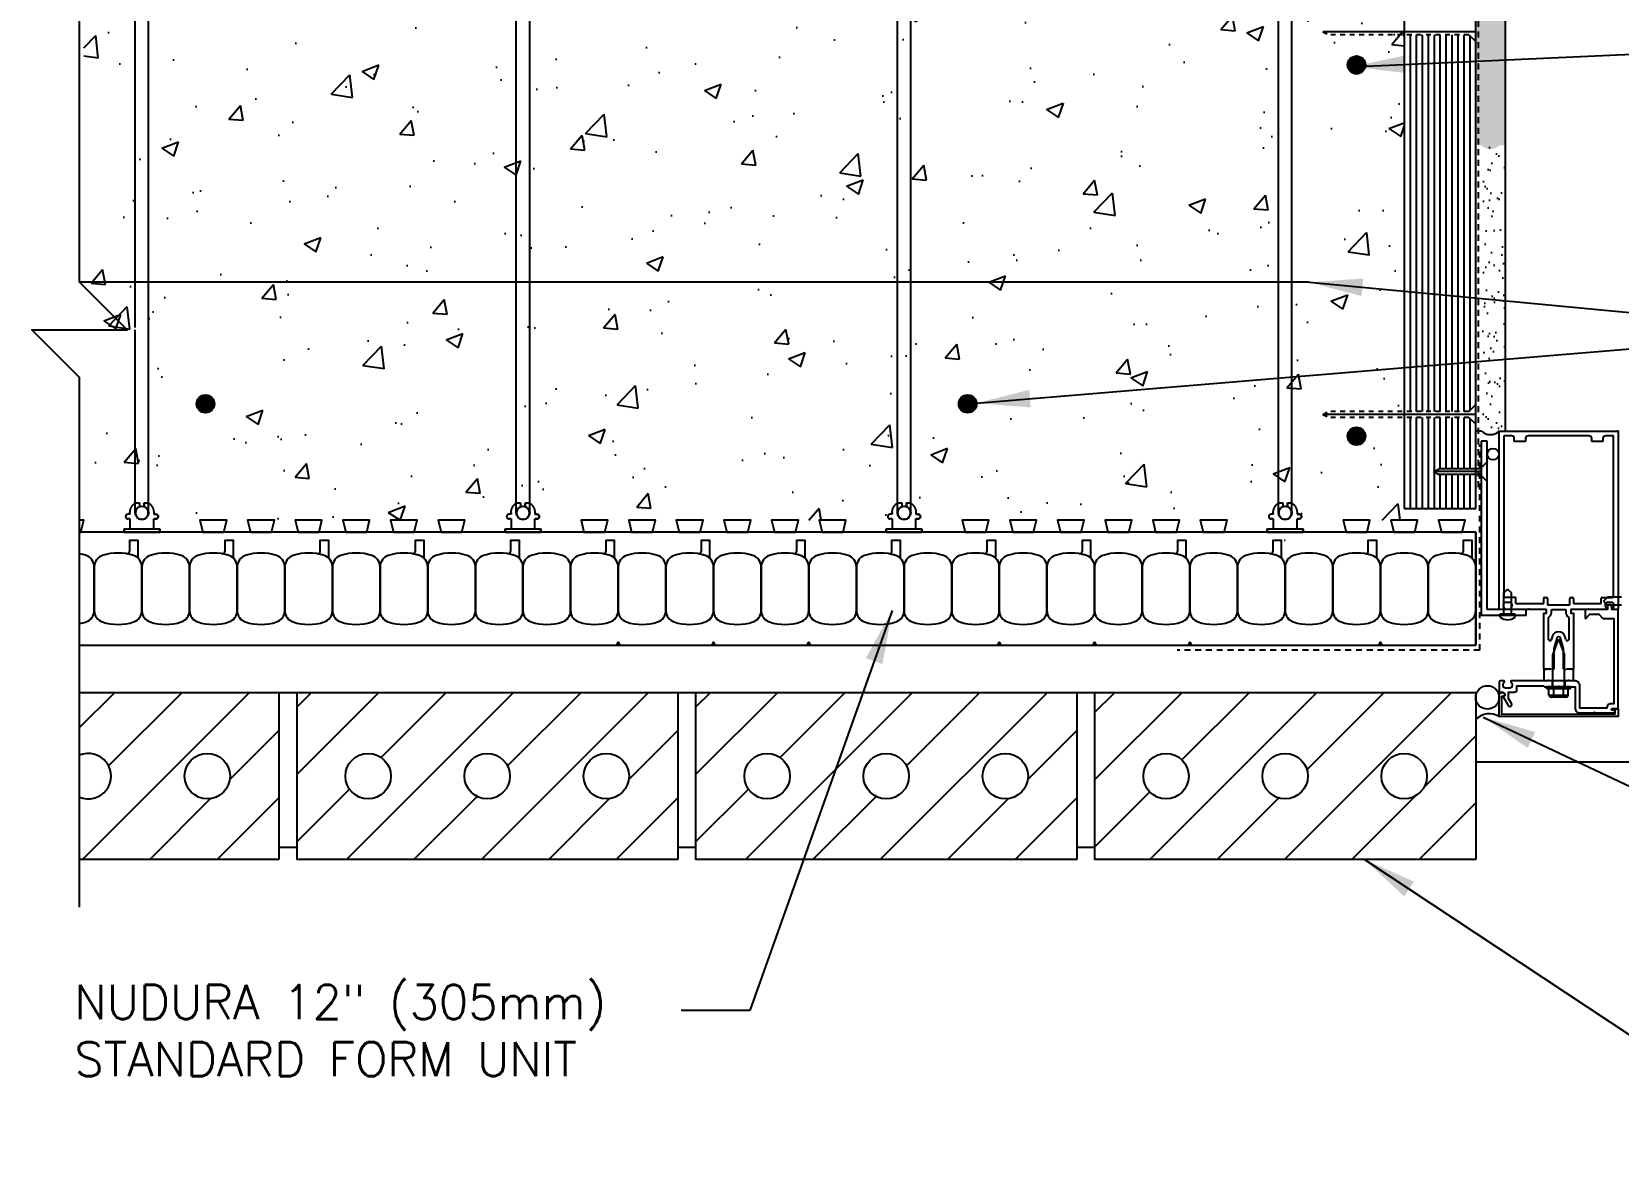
# Model space of a CAD drawing. Header units: inches. Extents: x 2949.6 to 3004.2, y 483.9 to 559.3.
# Drawn here: x 2949.59 to 2982.89, y 518.45 to 542.18 of the extents above; entities that cross this region are included whole.
import ezdxf

# ---------------------------------------------------------------- set-up
doc = ezdxf.new("R2010")
doc.units = ezdxf.units.IN
doc.header["$LTSCALE"] = 0.5
doc.header["$MEASUREMENT"] = 0
doc.linetypes.add('DASHED2', pattern=[0.375, 0.25, -0.125])
doc.linetypes.add('HIDDEN2', pattern=[0.1875, 0.125, -0.0625])
doc.layers.get('0').update_dxf_attribs({"linetype": 'CONTINUOUS'})
for name, color, linetype in [('HATCH', 12, 'CONTINUOUS'), ('LINE18', 9, 'CONTINUOUS'), ('line25', 2, 'CONTINUOUS'), ('LINE50', 5, 'CONTINUOUS'), ('LINE65', 3, 'CONTINUOUS'), ('LINE9', 9, 'CONTINUOUS'), ('TEXT', 4, 'CONTINUOUS')]:
    doc.layers.add(name, color=color, linetype=linetype)
doc.styles.add('DIM', font='romans.shx', dxfattribs={"width": 0.7})
doc.styles.get("Standard").update_dxf_attribs({"font": 'romans.shx'})
doc.dimstyles.new('ext_12', dxfattribs={"dimscale": 12, "dimtxt": 0.09375, "dimasz": 0.09375, "dimexe": 0.09375, "dimexo": 0.0625, "dimgap": 0.0625, "dimtad": 1, "dimdec": 1, "dimzin": 3, "dimdsep": 46, "dimlunit": 4, "dimtxsty": 'DIM', "dimcen": 0.09, "dimdle": 0.09375, "dimclrt": 4, "dimadec": 0, "dimazin": 0, "dimtfac": 1, "dimtdec": 1, "dimtmove": 2, "dimatfit": 3, "dimfxl": 0, "dimfrac": 2, "dimtolj": 1, "dimtzin": 0, "dimarcsym": 0})

# ---------------------------------------------------------------- blocks, each defined once
blk = doc.blocks.new('Connector')
blk.add_point((0.271, 0))
at = {"layer": 'LINE9'}
for p, q in [((0, 0.375), (0, -0.375)), ((0.062, -0.375), (0.062, 0.375)), ((0.281, 0.25), (0.062, 0.25))]:
    blk.add_line(p, q, dxfattribs=at)
for points, weights in [([(0.007, 0.375), (0.004, 0.375), (0, 0.375)], [1, 0.972587069138, 0.950305488115]), ([(0.327, 0.343), (0.308, 0.343), (0.281, 0.317), (0.281, 0.297)], [1, 0.85355339, 0.85355339, 1]), ([(0.328, 0.343), (0.327, 0.343), (0.327, 0.343)], [1, 0.70710678, 1]), ([(0.375, 0.297), (0.375, 0.317), (0.348, 0.343), (0.329, 0.343)], [1, 0.85355339, 0.85355339, 1]), ([(0.406, 0.25), (0.546, 0.25), (0.619, 0.131)], [0.958404415409, 0.794674173519, 0.864651571113]), ([(0.619, 0.052), (0.612, 0.049), (0.604, 0.049)], [0.83615024178, 0.892081430621, 1]), ([(0.281, -0.297), (0.281, -0.317), (0.308, -0.343), (0.327, -0.343)], [1, 0.85355339, 0.85355339, 1]), ([(0.327, -0.343), (0.281, -0.343), (0.281, -0.297)], [1, 0.70710678, 1]), ([(0.329, -0.343), (0.348, -0.343), (0.375, -0.317), (0.375, -0.297)], [1, 0.85355339, 0.85355339, 1]), ([(0.375, -0.297), (0.375, -0.343), (0.329, -0.343)], [1, 0.70710678, 1]), ([(0.619, -0.131), (0.546, -0.25), (0.406, -0.25)], [0.864651574428, 0.794674169686, 0.958404415195]), ([(0.604, -0.049), (0.612, -0.049), (0.619, -0.052)], [1, 0.89208144177, 0.836150253337]), ([(0, -0.375), (0.004, -0.375), (0.007, -0.375)], [0.950305488115, 0.972587069138, 1])]:
    blk.add_rational_spline(points, weights, degree=2, dxfattribs=at)
for points, degree in [([(0, 0.375), (0.002, 0.375), (0.005, 0.375), (0.007, 0.375)], 3), ([(0.007, 0.375), (0.021, 0.375), (0.051, 0.375), (0.062, 0.375), (0.062, 0.375)], 3), ([(0.327, 0.343), (0.327, 0.343), (0.328, 0.343), (0.328, 0.343)], 3), ([(0.328, 0.343), (0.329, 0.343), (0.329, 0.343), (0.329, 0.343)], 3), ([(0.281, 0.25), (0.281, 0.297)], 1), ([(0.375, 0.25), (0.375, 0.297)], 1), ([(0.406, 0.25), (0.375, 0.25)], 1), ([(0.406, 0.25), (0.406, 0.25)], 1), ([(0.406, 0.25), (0.406, 0.25)], 1), ([(0.406, 0.25), (0.406, 0.25)], 1), ([(0.406, 0.25), (0.406, 0.25)], 1), ([(0.406, 0.25), (0.406, 0.25)], 1), ([(0.406, 0.25), (0.406, 0.25)], 1), ([(0.406, 0.25), (0.406, 0.25)], 1), ([(0.406, 0.25), (0.406, 0.25)], 1), ([(0.406, 0.25), (0.406, 0.25)], 1), ([(0.406, 0.25), (0.406, 0.25)], 1), ([(0.406, 0.25), (0.406, 0.25)], 1), ([(0.406, 0.25), (0.406, 0.25)], 1), ([(0.406, 0.25), (0.406, 0.25)], 1), ([(0.406, 0.25), (0.406, 0.25)], 1), ([(0.406, 0.25), (0.406, 0.25)], 1), ([(0.406, 0.25), (0.406, 0.25)], 1), ([(0.406, 0.25), (0.406, 0.25)], 1), ([(0.406, 0.25), (0.406, 0.25)], 1), ([(0.406, 0.25), (0.406, 0.25)], 1), ([(0.406, 0.25), (0.406, 0.25)], 1), ([(0.406, 0.25), (0.406, 0.25)], 1), ([(0.406, 0.25), (0.406, 0.25)], 1), ([(0.406, 0.25), (0.406, 0.25)], 1), ([(0.406, 0.25), (0.406, 0.25)], 1), ([(0.604, 0.049), (0.532, 0.049)], 1), ([(0.532, 0.049), (0.532, 0.049)], 1), ([(0.532, 0.049), (0.532, 0.049)], 1), ([(0.532, 0.049), (0.532, 0.049)], 1), ([(0.532, 0.049), (0.532, 0.049)], 1), ([(0.532, 0.049), (0.532, 0.049)], 1), ([(0.532, 0.049), (0.532, 0.049)], 1), ([(0.532, 0.049), (0.532, 0.049)], 1), ([(0.532, 0.049), (0.532, 0.049)], 1), ([(0.532, 0.049), (0.532, 0.049)], 1), ([(0.532, 0.049), (0.532, 0.049)], 1), ([(0.604, 0.049), (0.609, 0.049), (0.614, 0.05), (0.619, 0.052)], 3), ([(0.604, 0.049), (0.604, 0.049)], 1), ([(0.604, 0.049), (0.604, 0.049)], 1), ([(0.604, 0.049), (0.604, 0.049)], 1), ([(0.604, 0.049), (0.604, 0.049)], 1), ([(0.619, 0.131), (0.619, 0.052)], 1), ([(0.619, 0.131), (0.619, 0.131)], 1), ([(0.619, 0.131), (0.619, 0.131)], 1), ([(0.619, 0.131), (0.619, 0.131)], 1), ([(0.619, 0.131), (0.619, 0.131)], 1), ([(0.062, -0.25), (0.281, -0.25)], 1), ([(0.281, -0.297), (0.281, -0.25)], 1), ([(0.281, -0.25), (0.281, -0.297)], 1), ([(0.375, -0.25), (0.375, -0.297)], 1), ([(0.375, -0.297), (0.375, -0.25)], 1), ([(0.406, -0.25), (0.375, -0.25)], 1), ([(0.406, -0.25), (0.406, -0.25)], 1), ([(0.406, -0.25), (0.406, -0.25)], 1), ([(0.406, -0.25), (0.406, -0.25)], 1), ([(0.406, -0.25), (0.406, -0.25)], 1), ([(0.406, -0.25), (0.406, -0.25)], 1), ([(0.406, -0.25), (0.406, -0.25)], 1), ([(0.406, -0.25), (0.406, -0.25)], 1), ([(0.406, -0.25), (0.406, -0.25)], 1), ([(0.406, -0.25), (0.406, -0.25)], 1), ([(0.406, -0.25), (0.406, -0.25)], 1), ([(0.406, -0.25), (0.406, -0.25)], 1), ([(0.532, -0.049), (0.604, -0.049)], 1), ([(0.604, -0.049), (0.58, -0.049), (0.556, -0.049), (0.532, -0.049)], 3), ([(0.532, -0.049), (0.532, -0.049)], 1), ([(0.532, -0.049), (0.532, -0.049)], 1), ([(0.532, -0.049), (0.532, -0.049)], 1), ([(0.532, -0.049), (0.532, -0.049)], 1), ([(0.619, -0.052), (0.614, -0.05), (0.609, -0.049), (0.604, -0.049)], 3), ([(0.604, -0.049), (0.604, -0.049)], 1), ([(0.604, -0.049), (0.604, -0.049)], 1), ([(0.604, -0.049), (0.604, -0.049)], 1), ([(0.604, -0.049), (0.604, -0.049)], 1), ([(0.604, -0.049), (0.604, -0.049)], 1), ([(0.604, -0.049), (0.604, -0.049)], 1), ([(0.604, -0.049), (0.604, -0.049)], 1), ([(0.604, -0.049), (0.604, -0.049)], 1), ([(0.619, -0.052), (0.619, -0.131)], 1), ([(0.619, -0.131), (0.619, -0.131)], 1), ([(0.619, -0.131), (0.619, -0.131)], 1), ([(0.619, -0.131), (0.619, -0.131)], 1), ([(0.619, -0.131), (0.619, -0.131)], 1), ([(0.007, -0.375), (0.005, -0.375), (0.002, -0.375), (0, -0.375)], 3), ([(0.062, -0.375), (0.062, -0.375), (0.051, -0.375), (0.021, -0.375), (0.007, -0.375)], 3), ([(0.328, -0.343), (0.328, -0.343), (0.327, -0.343), (0.327, -0.343)], 3), ([(0.329, -0.343), (0.329, -0.343), (0.329, -0.343), (0.328, -0.343)], 3)]:
    blk.add_open_spline(points, degree=degree, dxfattribs=at)
for points, weights, knots in [([(0.062, 0.375), (0.062, 0.375), (0.046, 0.375), (0.03, 0.375), (0.007, 0.375)], [0.868718858569, 0.861102746415, 1, 0.861102734288, 0.868718859898], [0, 0, 0, 0.5, 0.5, 1, 1, 1]), ([(0.532, 0.049), (0.472, 0.203), (0.333, 0.113), (0.157, 0), (0.333, -0.113), (0.472, -0.203), (0.532, -0.049)], [0.899508922286, 0.599718215298, 1, 0.54226024, 1, 0.599718224335, 0.899508908749], [0, 0, 0, 0.318112, 0.318112, 0.681888, 0.681888, 1, 1, 1]), ([(0.007, -0.375), (0.03, -0.375), (0.046, -0.375), (0.062, -0.375), (0.062, -0.375)], [0.868718859319, 0.861102739573, 1, 0.861102742958, 0.868718858948], [0, 0, 0, 0.5, 0.5, 1, 1, 1])]:
    blk.add_rational_spline(points, weights, degree=2, knots=knots, dxfattribs=at)

msp = doc.modelspace()

# ---------------------------------------------------------------- hatches: boundary and pattern name
at = {"layer": 'HATCH'}
h = msp.add_hatch(dxfattribs=at)
h.set_pattern_fill('AR-SAND', color=256, scale=0.25, style=0)
h.set_pattern_definition([(37.5, (3.55827, -13.91055), (-0.01574834, 0.48170594), [0, -0.38, 0, -0.425, 0, -0.40625]), (7.5, (3.5583, -13.91055), (0.44244418, 0.70553652), [0, -0.205, 0, -0.3425, 0, -0.13125]), (327.5, (3.25077, -13.91055), (0.778535465, 0.001414763), [0, -0.125, 0, -0.45, 0, -0.5875]), (317.5, (3.2508, -13.91055), (0.75153165, 0.21941889), [0, -0.0625, 0, -0.295, 0, -0.3375])])
h.paths.add_polyline_path([(2980.524, 547.04), (2980.269, 547.04), (2950.578, 547.04), (2950.578, 546.54), (2978.399, 546.54), (2979.899, 546.54), (2979.899, 539.79), (2980.024, 539.79, 0.406613), (2980.39, 539.786), (2980.39, 539.79), (2980.524, 539.79)])
h = msp.add_hatch(dxfattribs=at)
h.set_pattern_fill('AR-CONC', color=256, scale=0.5, style=0)
h.set_pattern_definition([(50, (-9.0992, 37.2996), (3.586301, -0.3137607), [0.375, -4.125]), (355, (-9.0992, 37.2996), (-0.6937567, 3.7609607), [0.3, -3.3]), (100.4514, (-8.8004, 37.2734), (2.892547, 3.4471977), [0.318701, -3.5057106]), (46.1842, (-9.0992, 38.2996), (5.336205, -0.827595), [0.5625, -6.1875]), (96.6356, (-8.6546, 38.2306), (4.6733135, 4.870589), [0.478051, -5.258565]), (351.1842, (-9.099, 38.2996), (4.67331, 4.870593), [0.45, -4.95]), (21, (-8.5992, 38.0496), (2.9845353, -2.0130945), [0.375, -4.125]), (326, (-8.5992, 38.0496), (1.2165767, 3.6257502), [0.3, -3.3]), (71.4514, (-8.3505, 37.8818), (4.201113, 1.6126525), [0.318701, -3.5057106]), (37.5, (-9.0992, 37.2996), (0.0607993, 1.66446927), [0, -3.26, 0, -3.35, 0, -3.3125]), (7.5, (-9.0992, 37.2996), (1.3153477, 1.9720586), [0, -1.91, 0, -3.185, 0, -1.2625]), (327.5, (-10.2142, 37.2996), (2.6691122, -0.11277436), [0, -1.25, 0, -3.9, 0, -5.175]), (317.5, (-10.7142, 37.2996), (2.9159308, 0.500525), [0, -1.625, 0, -2.59, 0, -3.675])])
h.paths.add_polyline_path([(2978.399, 543.915), (2950.68, 543.915), (2950.68, 531.915), (2978.399, 531.915)])
h = msp.add_hatch(dxfattribs=at)
h.set_pattern_fill('AR-SAND', color=256, scale=0.25, style=0)
h.set_pattern_definition([(37.5, (0, 0), (-0.01574834, 0.48170594), [0, -0.38, 0, -0.425, 0, -0.40625]), (7.5, (0, 0), (0.44244418, 0.70553652), [0, -0.205, 0, -0.3425, 0, -0.13125]), (327.5, (-0.3075, 0), (0.778535465, 0.001414763), [0, -0.125, 0, -0.45, 0, -0.5875]), (317.5, (-0.3075, 0), (0.75153165, 0.21941889), [0, -0.0625, 0, -0.295, 0, -0.3375])])
h.paths.add_polyline_path([(2980.045, 537.907), (2980.524, 537.907), (2980.524, 539.769), (2980.045, 539.769)])
h = msp.add_hatch(dxfattribs=at)
h.set_pattern_fill('AR-SAND', color=256, scale=0.25, style=0)
h.set_pattern_definition([(37.5, (-4.73794, -10.54122), (-0.01574834, 0.48170594), [0, -0.38, 0, -0.425, 0, -0.40625]), (7.5, (-4.73794, -10.5412), (0.44244418, 0.70553652), [0, -0.205, 0, -0.3425, 0, -0.13125]), (327.5, (-5.04544, -10.54122), (0.778535465, 0.001414763), [0, -0.125, 0, -0.45, 0, -0.5875]), (317.5, (-5.04544, -10.5412), (0.75153165, 0.21941889), [0, -0.0625, 0, -0.295, 0, -0.3375])])
h.paths.add_polyline_path([(2980.524, 537.763), (2980.045, 537.763), (2980.045, 535.727), (2980.524, 535.727)])
h = msp.add_hatch(dxfattribs=at)
h.set_pattern_fill('AR-SAND', color=256, scale=0.25, style=0)
h.set_pattern_definition([(37.5, (-5.27484, -4.526), (-0.01574834, 0.48170594), [0, -0.38, 0, -0.425, 0, -0.40625]), (7.5, (-5.27484, -4.526), (0.44244418, 0.70553652), [0, -0.205, 0, -0.3425, 0, -0.13125]), (327.5, (-5.58234, -4.526), (0.778535465, 0.001414763), [0, -0.125, 0, -0.45, 0, -0.5875]), (317.5, (-5.58234, -4.526), (0.75153165, 0.21941889), [0, -0.0625, 0, -0.295, 0, -0.3375])])
h.paths.add_polyline_path([(2980.524, 535.752), (2980.045, 535.752), (2980.045, 533.772, 0.376662), (2980.39, 533.786), (2980.39, 533.79), (2980.524, 533.79)])
at = {"layer": 'LINE65'}
for points in [[(2977.209, 541.481, 1), (2977.584, 541.481, 1)], [(2953.421, 534.36, 1), (2953.046, 534.36, 1)], [(2969.421, 534.36, 1), (2969.046, 534.36, 1)], [(2977.584, 533.683, 1), (2977.209, 533.683, 1)]]:
    msp.add_hatch(color=256, dxfattribs=at).paths.add_polyline_path(points)

# ---------------------------------------------------------------- linework, layer by layer
at = {"layer": 'HATCH'}
for p, q in [((2979.899, 542.179), (2976.693, 542.179)), ((2978.524, 542.116), (2978.524, 534.201)), ((2978.649, 542.116), (2978.649, 534.201)), ((2978.774, 542.116), (2978.774, 534.201)), ((2978.899, 542.116), (2978.899, 534.201)), ((2979.024, 542.116), (2979.024, 534.201)), ((2979.274, 542.116), (2979.274, 534.201)), ((2979.399, 542.116), (2979.399, 534.201)), ((2979.524, 542.116), (2979.524, 534.201)), ((2979.649, 542.116), (2979.649, 534.201)), ((2979.774, 542.098), (2979.774, 534.219)), ((2979.899, 534.138), (2976.693, 534.138)), ((2978.524, 534.076), (2978.524, 532.165)), ((2978.649, 534.076), (2978.649, 532.165)), ((2978.774, 534.076), (2978.774, 532.165)), ((2978.899, 534.076), (2978.899, 532.165)), ((2979.024, 534.076), (2979.024, 532.942)), ((2979.274, 534.076), (2979.274, 532.999)), ((2979.399, 534.076), (2979.399, 532.999)), ((2979.524, 534.076), (2979.524, 532.999)), ((2979.649, 534.076), (2979.649, 532.999)), ((2979.774, 534.057), (2979.774, 532.999)), ((2980.014, 532.937), (2979.014, 532.937)), ((2979.024, 532.932), (2979.024, 532.165)), ((2979.274, 532.874), (2979.274, 532.165)), ((2979.399, 532.874), (2979.399, 532.165)), ((2979.524, 532.874), (2979.524, 532.165)), ((2979.649, 532.874), (2979.649, 532.165)), ((2979.774, 532.874), (2979.774, 532.165)), ((2950.578, 527.546), (2951.321, 528.29)), ((2950.65, 524.79), (2954.15, 528.29)), ((2951.2, 526.755), (2952.736, 528.29)), ((2955.149, 527.986), (2955.454, 528.29)), ((2955.149, 526.572), (2956.868, 528.29)), ((2956.196, 524.79), (2959.696, 528.29)), ((2956.923, 526.931), (2958.282, 528.29)), ((2959.025, 524.79), (2962.525, 528.29)), ((2959.575, 526.755), (2961.111, 528.29)), ((2963.524, 527.986), (2963.829, 528.29)), ((2963.524, 526.572), (2965.243, 528.29)), ((2964.571, 524.79), (2968.071, 528.29)), ((2965.298, 526.931), (2966.657, 528.29)), ((2967.4, 524.79), (2970.9, 528.29)), ((2967.95, 526.755), (2969.486, 528.29)), ((2971.899, 527.876), (2972.314, 528.29)), ((2971.899, 526.461), (2973.728, 528.29)), ((2973.733, 526.881), (2975.142, 528.29)), ((2975.299, 527.033), (2976.557, 528.29)), ((2975.885, 524.79), (2979.385, 528.29)), ((2976.356, 526.676), (2977.971, 528.29)), ((2953.746, 526.472), (2954.774, 527.501)), ((2962.121, 526.472), (2963.149, 527.501)), ((2970.496, 526.472), (2971.524, 527.501)), ((2978.813, 526.304), (2979.899, 527.39)), ((2973.057, 524.79), (2975.299, 527.033)), ((2955.149, 525.157), (2956.259, 526.267)), ((2963.524, 525.157), (2964.634, 526.267)), ((2952.064, 524.79), (2953.342, 526.069)), ((2953.478, 524.79), (2954.774, 526.086)), ((2957.611, 524.79), (2958.935, 526.115)), ((2960.439, 524.79), (2961.717, 526.069)), ((2961.853, 524.79), (2963.149, 526.086)), ((2965.986, 524.79), (2967.31, 526.115)), ((2968.814, 524.79), (2970.092, 526.069)), ((2970.228, 524.79), (2971.524, 526.086)), ((2971.899, 525.047), (2973.059, 526.207)), ((2975.03, 525.349), (2975.764, 526.083)), ((2977.299, 524.79), (2978.635, 526.126)), ((2978.713, 524.79), (2979.899, 525.976)), ((2974.471, 524.79), (2975.03, 525.349))]:
    msp.add_line(p, q, dxfattribs=at)
at = {"layer": 'HATCH', "color": 12}
for p, q in [((2982.89, 533.79), (2982.871, 533.79)), ((2988.414, 526.836), (2979.899, 526.836))]:
    msp.add_line(p, q, dxfattribs=at)
at = {"layer": 'HATCH', "color": 6, "linetype": 'DASHED2'}
for q in [(2979.987, 533.505), (2973.631, 529.186)]:
    msp.add_line((2979.987, 529.186), q, dxfattribs=at)
msp.add_lwpolyline([(2973.932, 546.684), (2979.95, 546.684), (2979.95, 532.58)], dxfattribs=at)
at = {"layer": 'LINE18', "linetype": 'HIDDEN2'}
for p, q in [((2976.693, 542.179), (2976.812, 542.116)), ((2979.756, 542.116), (2976.812, 542.116)), ((2976.693, 534.138), (2976.812, 534.201)), ((2976.693, 534.138), (2976.812, 534.076)), ((2979.756, 534.201), (2976.812, 534.201)), ((2979.756, 534.076), (2976.812, 534.076))]:
    msp.add_line(p, q, dxfattribs=at)
at = {"layer": 'LINE18'}
for p, q in [((2979.756, 542.116), (2979.899, 541.973)), ((2979.756, 534.201), (2979.899, 534.344)), ((2979.756, 534.076), (2979.899, 533.932)), ((2980.024, 533.79), (2979.899, 533.79)), ((2980.962, 529.915), (2980.014, 529.915)), ((2980.962, 530.04), (2980.139, 530.04)), ((2980.962, 529.915), (2980.962, 530.04))]:
    msp.add_line(p, q, dxfattribs=at)
msp.add_lwpolyline([(2950.587, 523.79), (2950.587, 534.915), (2949.587, 535.915), (2951.587, 535.915), (2950.587, 536.915), (2950.587, 548.04)], dxfattribs=at)
at = {"layer": 'line25'}
for p, q in [((2978.399, 546.54), (2978.399, 532.165)), ((2979.899, 532.165), (2979.899, 546.54)), ((2979.149, 542.116), (2979.149, 534.201)), ((2979.149, 534.076), (2979.149, 532.999)), ((2979.149, 532.874), (2979.149, 532.165)), ((2978.399, 532.165), (2979.899, 532.165)), ((2979.899, 531.665), (2950.587, 531.665)), ((2975.878, 531.497), (2975.899, 531.497)), ((2954.774, 528.29), (2954.774, 524.79)), ((2955.149, 528.29), (2955.149, 524.79)), ((2955.149, 528.29), (2955.149, 524.79)), ((2963.149, 528.29), (2963.149, 524.79)), ((2963.524, 528.29), (2963.524, 524.79)), ((2963.524, 528.29), (2963.524, 524.79)), ((2971.524, 528.29), (2971.524, 524.79)), ((2971.899, 528.29), (2971.899, 524.79)), ((2971.899, 528.29), (2971.899, 524.79)), ((2979.899, 528.29), (2979.899, 524.79)), ((2955.149, 525.04), (2954.774, 525.04)), ((2963.524, 525.04), (2963.149, 525.04)), ((2971.899, 525.04), (2971.524, 525.04)), ((2954.774, 524.79), (2950.587, 524.79)), ((2963.149, 524.79), (2955.149, 524.79)), ((2971.524, 524.79), (2963.524, 524.79)), ((2979.899, 524.79), (2971.899, 524.79))]:
    msp.add_line(p, q, dxfattribs=at)
msp.add_lwpolyline([(2950.587, 531.665), (2950.618, 531.665), (2950.68, 531.915), (2950.587, 531.915)], dxfattribs=at)
for points in [[(2953.618, 531.665), (2953.68, 531.915), (2953.118, 531.915), (2953.18, 531.665)], [(2954.618, 531.665), (2954.68, 531.915), (2954.118, 531.915), (2954.18, 531.665)], [(2955.618, 531.665), (2955.68, 531.915), (2955.118, 531.915), (2955.18, 531.665)], [(2956.618, 531.665), (2956.68, 531.915), (2956.118, 531.915), (2956.18, 531.665)], [(2957.618, 531.665), (2957.68, 531.915), (2957.118, 531.915), (2957.18, 531.665)], [(2958.618, 531.665), (2958.68, 531.915), (2958.118, 531.915), (2958.18, 531.665)], [(2961.618, 531.665), (2961.68, 531.915), (2961.118, 531.915), (2961.18, 531.665)], [(2962.618, 531.665), (2962.68, 531.915), (2962.118, 531.915), (2962.18, 531.665)], [(2963.618, 531.665), (2963.68, 531.915), (2963.118, 531.915), (2963.18, 531.665)], [(2964.618, 531.665), (2964.68, 531.915), (2964.118, 531.915), (2964.18, 531.665)], [(2965.618, 531.665), (2965.68, 531.915), (2965.118, 531.915), (2965.18, 531.665)], [(2966.618, 531.665), (2966.68, 531.915), (2966.118, 531.915), (2966.18, 531.665)], [(2969.618, 531.665), (2969.68, 531.915), (2969.118, 531.915), (2969.18, 531.665)], [(2970.618, 531.665), (2970.68, 531.915), (2970.118, 531.915), (2970.18, 531.665)], [(2971.618, 531.665), (2971.68, 531.915), (2971.118, 531.915), (2971.18, 531.665)], [(2972.618, 531.665), (2972.68, 531.915), (2972.118, 531.915), (2972.18, 531.665)], [(2973.618, 531.665), (2973.68, 531.915), (2973.118, 531.915), (2973.18, 531.665)], [(2974.618, 531.665), (2974.68, 531.915), (2974.118, 531.915), (2974.18, 531.665)], [(2977.618, 531.665), (2977.68, 531.915), (2977.118, 531.915), (2977.18, 531.665)], [(2978.618, 531.665), (2978.68, 531.915), (2978.118, 531.915), (2978.18, 531.665)], [(2979.618, 531.665), (2979.68, 531.915), (2979.118, 531.915), (2979.18, 531.665)]]:
    msp.add_lwpolyline(points, close=True, dxfattribs=at)
at = {"layer": 'line25', "flags": 128}
msp.add_lwpolyline([(2979.899, 528.29), (2950.587, 528.29)], dxfattribs=at)
at = {"layer": 'line25'}
for centre in [(2953.274, 526.54), (2956.649, 526.54), (2959.149, 526.54), (2961.649, 526.54), (2965.024, 526.54), (2967.524, 526.54), (2970.024, 526.54), (2973.399, 526.54), (2975.899, 526.54), (2978.399, 526.54)]:
    msp.add_circle(centre, 0.477, dxfattribs=at)
msp.add_arc((2950.774, 526.54), 0.477, 246.8111, 113.1889, dxfattribs=at)
at = {"layer": 'LINE50'}
for p, q in [((2979.899, 531.665), (2979.899, 529.29)), ((2979.899, 529.29), (2979.899, 531.665)), ((2950.587, 529.29), (2979.899, 529.29))]:
    msp.add_line(p, q, dxfattribs=at)
at = {"layer": 'LINE65'}
msp.add_line((2976.403, 536.915), (2950.587, 536.915), dxfattribs=at)
for centre in [(2977.397, 541.481), (2953.234, 534.36), (2969.234, 534.36), (2977.397, 533.683)]:
    msp.add_circle(centre, 0.188, dxfattribs=at)
at = {"layer": 'LINE9'}
for p, q in [((2951.759, 535.967), (2951.759, 543.759)), ((2952.04, 535.181), (2952.04, 543.759)), ((2959.759, 535.181), (2959.759, 543.759)), ((2960.04, 535.181), (2960.04, 543.759)), ((2967.759, 532.071), (2967.759, 543.759)), ((2968.04, 532.071), (2968.04, 543.759)), ((2975.759, 532.071), (2975.759, 543.759)), ((2976.04, 532.071), (2976.04, 543.759)), ((2951.759, 535.181), (2951.759, 535.915)), ((2951.759, 534.972), (2951.759, 535.181)), ((2951.759, 533.915), (2951.759, 534.972)), ((2952.04, 532.071), (2952.04, 535.181)), ((2959.759, 532.071), (2959.759, 535.181)), ((2960.04, 532.071), (2960.04, 535.181)), ((2951.759, 532.071), (2951.759, 533.915)), ((2980.139, 533.574), (2980.014, 533.574)), ((2980.014, 533.574), (2980.014, 529.915)), ((2980.139, 530.04), (2980.139, 533.574)), ((2979.014, 532.937), (2979.134, 532.999)), ((2979.014, 532.937), (2979.134, 532.874)), ((2980.014, 532.999), (2979.134, 532.999)), ((2980.014, 533.018), (2980.139, 533.143)), ((2980.014, 532.874), (2979.134, 532.874)), ((2980.014, 532.856), (2980.139, 532.731))]:
    msp.add_line(p, q, dxfattribs=at)
at = {"layer": 'LINE9', "color": 9}
for p, q in [((2980.49, 533.69), (2980.49, 530.32)), ((2980.65, 533.69), (2980.49, 533.69)), ((2980.71, 533.57), (2980.71, 533.63)), ((2980.945, 533.57), (2980.71, 533.57)), ((2980.945, 533.63), (2980.945, 533.57)), ((2982.275, 533.69), (2981.005, 533.69)), ((2982.335, 533.57), (2982.335, 533.63)), ((2982.57, 533.57), (2982.335, 533.57)), ((2982.57, 533.63), (2982.57, 533.57)), ((2982.79, 533.69), (2982.63, 533.69)), ((2982.79, 530.32), (2982.79, 533.69)), ((2980.57, 530.471), (2980.487, 530.388)), ((2980.487, 529.941), (2980.487, 530.388)), ((2980.725, 530.29), (2980.52, 530.29)), ((2980.57, 530.471), (2980.653, 530.388)), ((2980.653, 529.941), (2980.653, 530.388)), ((2980.745, 530.165), (2980.745, 530.27)), ((2981.327, 530.165), (2981.327, 530.27)), ((2981.347, 530.29), (2981.387, 530.29)), ((2981.407, 530.27), (2981.407, 530.14)), ((2981.873, 530.14), (2981.873, 530.27)), ((2981.893, 530.29), (2981.933, 530.29)), ((2981.953, 530.27), (2981.953, 530.165)), ((2982.535, 530.165), (2982.535, 530.27)), ((2982.555, 530.29), (2982.76, 530.29)), ((2982.584, 530.216), (2982.667, 530.299)), ((2982.959, 530.299), (2982.667, 530.299)), ((2980.731, 529.941), (2980.409, 529.941)), ((2980.409, 529.891), (2980.409, 529.941)), ((2980.731, 529.891), (2980.731, 529.941)), ((2980.745, 530.165), (2981.327, 530.165)), ((2981.327, 528.79), (2981.327, 529.954)), ((2981.407, 530.14), (2981.873, 530.14)), ((2981.487, 530.04), (2981.793, 530.04)), ((2981.487, 529.974), (2981.487, 530.04)), ((2981.793, 530.04), (2981.793, 529.974)), ((2981.953, 530.165), (2982.535, 530.165)), ((2981.953, 529.954), (2981.953, 528.79)), ((2982.584, 530.216), (2982.667, 530.133)), ((2982.959, 530.133), (2982.667, 530.133)), ((2981.427, 529.413), (2981.427, 529.876)), ((2981.853, 529.876), (2981.853, 529.413)), ((2981.502, 529.464), (2981.486, 529.405)), ((2981.515, 529.08), (2981.64, 529.415)), ((2981.599, 529.438), (2981.54, 529.22)), ((2981.64, 529.415), (2981.766, 529.08)), ((2981.74, 529.22), (2981.682, 529.438)), ((2981.794, 529.405), (2981.778, 529.464)), ((2981.515, 528.415), (2981.515, 529.08)), ((2981.54, 529.22), (2981.54, 528.79)), ((2981.74, 528.79), (2981.74, 529.22)), ((2981.766, 528.415), (2981.766, 529.08)), ((2981.327, 528.79), (2981.327, 528.54)), ((2981.39, 528.79), (2981.327, 528.79)), ((2981.367, 528.79), (2981.327, 528.79)), ((2981.382, 528.775), (2981.367, 528.79)), ((2981.397, 528.79), (2981.382, 528.775)), ((2981.47, 528.79), (2981.397, 528.79)), ((2981.485, 528.775), (2981.47, 528.79)), ((2981.5, 528.79), (2981.485, 528.775)), ((2981.54, 528.79), (2981.5, 528.79)), ((2981.78, 528.79), (2981.74, 528.79)), ((2981.795, 528.775), (2981.78, 528.79)), ((2981.81, 528.79), (2981.795, 528.775)), ((2981.883, 528.79), (2981.81, 528.79)), ((2981.898, 528.775), (2981.883, 528.79)), ((2981.953, 528.79), (2981.891, 528.79)), ((2981.913, 528.79), (2981.898, 528.775)), ((2981.953, 528.79), (2981.913, 528.79)), ((2981.953, 528.54), (2981.953, 528.79)), ((2981.39, 528.54), (2981.327, 528.54)), ((2981.39, 528.375), (2981.39, 528.415)), ((2981.89, 528.415), (2981.39, 528.415)), ((2981.89, 528.375), (2981.39, 528.375)), ((2981.437, 528.236), (2981.437, 528.375)), ((2981.827, 528.232), (2981.454, 528.232)), ((2981.454, 528.213), (2981.454, 528.232)), ((2981.507, 528.54), (2981.507, 528.415)), ((2981.539, 528.236), (2981.539, 528.375)), ((2981.742, 528.236), (2981.742, 528.375)), ((2981.773, 528.54), (2981.773, 528.415)), ((2981.827, 528.213), (2981.827, 528.232)), ((2981.843, 528.236), (2981.843, 528.375)), ((2981.89, 528.375), (2981.89, 528.415)), ((2981.953, 528.54), (2981.891, 528.54)), ((2981.793, 528.201), (2981.488, 528.201))]:
    msp.add_line(p, q, dxfattribs=at)
at = {"layer": 'LINE9', "flags": 128}
msp.add_lwpolyline([(2980.524, 533.79), (2980.524, 547.04), (2980.269, 547.04), (2950.587, 547.04)], dxfattribs=at)
at = {"layer": 'LINE9', "color": 9}
msp.add_lwpolyline([(2981.327, 529.954, -0.414214), (2981.337, 529.964), (2981.377, 529.964, 0.414214), (2981.387, 529.974), (2981.387, 530.03, 0.414214), (2981.377, 530.04), (2981.03, 530.04), (2981.015, 530.055), (2981, 530.04), (2980.648, 530.04, -0.669376), (2980.638, 530.066, 0.199773), (2980.664, 530.13), (2980.664, 530.14, 0.414214), (2980.614, 530.19), (2980.526, 530.19, 0.414214), (2980.476, 530.14), (2980.476, 530.13, 0.199773), (2980.503, 530.066, -0.669376), (2980.492, 530.04), (2980.41, 530.04, -0.414214), (2980.39, 530.06), (2980.39, 533.79), (2982.89, 533.79), (2982.89, 530.06, -0.414214), (2982.87, 530.04), (2982.788, 530.04, -0.669376), (2982.778, 530.066, 0.199773), (2982.804, 530.13), (2982.804, 530.14, 0.414214), (2982.754, 530.19), (2982.666, 530.19, 0.414214), (2982.616, 530.14), (2982.616, 530.13, 0.199773), (2982.643, 530.066, -0.669376), (2982.632, 530.04), (2982.28, 530.04), (2982.265, 530.055), (2982.25, 530.04), (2981.903, 530.04, 0.414214), (2981.893, 530.03), (2981.893, 529.974, 0.414214), (2981.903, 529.964), (2981.943, 529.964, -0.414214), (2981.953, 529.954)], format="xyb", dxfattribs=at)
at = {"layer": 'LINE9'}
for points in [[(2951.726, 531.176, 0.157671), (2951.072, 531.176, 0.325305), (2950.899, 530.938), (2950.899, 530.017, 0.325305), (2951.072, 529.779, 0.157671), (2951.726, 529.779, 0.325305), (2951.899, 530.017), (2951.899, 530.938, 0.325305)], [(2951.726, 531.176, 0.037267), (2951.572, 531.214, 0.463036), (2951.645, 531.275), (2951.645, 531.497), (2951.816, 531.497), (2951.816, 531.151, 0.189002), (2951.833, 531.108, 0.128407)], [(2952.726, 531.176, 0.157671), (2952.072, 531.176, 0.325305), (2951.899, 530.938), (2951.899, 530.017, 0.325305), (2952.072, 529.779, 0.157671), (2952.726, 529.779, 0.325305), (2952.899, 530.017), (2952.899, 530.938, 0.325305)], [(2953.726, 531.176, 0.157671), (2953.072, 531.176, 0.325305), (2952.899, 530.938), (2952.899, 530.017, 0.325305), (2953.072, 529.779, 0.157671), (2953.726, 529.779, 0.325305), (2953.899, 530.017), (2953.899, 530.938, 0.325305)], [(2953.726, 531.176, 0.037267), (2953.572, 531.214, 0.463036), (2953.645, 531.275), (2953.645, 531.497), (2953.816, 531.497), (2953.816, 531.151, 0.189002), (2953.833, 531.108, 0.128407)], [(2954.726, 531.176, 0.157671), (2954.072, 531.176, 0.325305), (2953.899, 530.938), (2953.899, 530.017, 0.325305), (2954.072, 529.779, 0.157671), (2954.726, 529.779, 0.325305), (2954.899, 530.017), (2954.899, 530.938, 0.325305)], [(2955.726, 531.176, 0.157671), (2955.072, 531.176, 0.325305), (2954.899, 530.938), (2954.899, 530.017, 0.325305), (2955.072, 529.779, 0.157671), (2955.726, 529.779, 0.325305), (2955.899, 530.017), (2955.899, 530.938, 0.325305)], [(2955.726, 531.176, 0.037267), (2955.572, 531.214, 0.463036), (2955.645, 531.275), (2955.645, 531.497), (2955.816, 531.497), (2955.816, 531.151, 0.189002), (2955.833, 531.108, 0.128407)], [(2956.726, 531.176, 0.157671), (2956.072, 531.176, 0.325305), (2955.899, 530.938), (2955.899, 530.017, 0.325305), (2956.072, 529.779, 0.157671), (2956.726, 529.779, 0.325305), (2956.899, 530.017), (2956.899, 530.938, 0.325305)], [(2957.726, 531.176, 0.157671), (2957.072, 531.176, 0.325305), (2956.899, 530.938), (2956.899, 530.017, 0.325305), (2957.072, 529.779, 0.157671), (2957.726, 529.779, 0.325305), (2957.899, 530.017), (2957.899, 530.938, 0.325305)], [(2957.726, 531.176, 0.037267), (2957.572, 531.214, 0.463036), (2957.645, 531.275), (2957.645, 531.497), (2957.816, 531.497), (2957.816, 531.151, 0.189002), (2957.833, 531.108, 0.128407)], [(2958.726, 531.176, 0.157671), (2958.072, 531.176, 0.325305), (2957.899, 530.938), (2957.899, 530.017, 0.325305), (2958.072, 529.779, 0.157671), (2958.726, 529.779, 0.325305), (2958.899, 530.017), (2958.899, 530.938, 0.325305)], [(2959.726, 531.176, 0.157671), (2959.072, 531.176, 0.325305), (2958.899, 530.938), (2958.899, 530.017, 0.325305), (2959.072, 529.779, 0.157671), (2959.726, 529.779, 0.325305), (2959.899, 530.017), (2959.899, 530.938, 0.325305)], [(2959.726, 531.176, 0.037267), (2959.572, 531.214, 0.463036), (2959.645, 531.275), (2959.645, 531.497), (2959.816, 531.497), (2959.816, 531.151, 0.189002), (2959.833, 531.108, 0.128407)], [(2960.726, 531.176, 0.157671), (2960.072, 531.176, 0.325305), (2959.899, 530.938), (2959.899, 530.017, 0.325305), (2960.072, 529.779, 0.157671), (2960.726, 529.779, 0.325305), (2960.899, 530.017), (2960.899, 530.938, 0.325305)], [(2961.726, 531.176, 0.157671), (2961.072, 531.176, 0.325305), (2960.899, 530.938), (2960.899, 530.017, 0.325305), (2961.072, 529.779, 0.157671), (2961.726, 529.779, 0.325305), (2961.899, 530.017), (2961.899, 530.938, 0.325305)], [(2961.726, 531.176, 0.037267), (2961.572, 531.214, 0.463036), (2961.645, 531.275), (2961.645, 531.497), (2961.816, 531.497), (2961.816, 531.151, 0.189002), (2961.833, 531.108, 0.128407)], [(2962.726, 531.176, 0.157671), (2962.072, 531.176, 0.325305), (2961.899, 530.938), (2961.899, 530.017, 0.325305), (2962.072, 529.779, 0.157671), (2962.726, 529.779, 0.325305), (2962.899, 530.017), (2962.899, 530.938, 0.325305)], [(2963.726, 531.176, 0.157671), (2963.072, 531.176, 0.325305), (2962.899, 530.938), (2962.899, 530.017, 0.325305), (2963.072, 529.779, 0.157671), (2963.726, 529.779, 0.325305), (2963.899, 530.017), (2963.899, 530.938, 0.325305)], [(2963.726, 531.176, 0.037267), (2963.572, 531.214, 0.463036), (2963.645, 531.275), (2963.645, 531.497), (2963.816, 531.497), (2963.816, 531.151, 0.189002), (2963.833, 531.108, 0.128407)], [(2964.726, 531.176, 0.157671), (2964.072, 531.176, 0.325305), (2963.899, 530.938), (2963.899, 530.017, 0.325305), (2964.072, 529.779, 0.157671), (2964.726, 529.779, 0.325305), (2964.899, 530.017), (2964.899, 530.938, 0.325305)], [(2965.726, 531.176, 0.157671), (2965.072, 531.176, 0.325305), (2964.899, 530.938), (2964.899, 530.017, 0.325305), (2965.072, 529.779, 0.157671), (2965.726, 529.779, 0.325305), (2965.899, 530.017), (2965.899, 530.938, 0.325305)], [(2965.726, 531.176, 0.037267), (2965.572, 531.214, 0.463036), (2965.645, 531.275), (2965.645, 531.497), (2965.816, 531.497), (2965.816, 531.151, 0.189002), (2965.833, 531.108, 0.128407)], [(2966.726, 531.176, 0.157671), (2966.072, 531.176, 0.325305), (2965.899, 530.938), (2965.899, 530.017, 0.325305), (2966.072, 529.779, 0.157671), (2966.726, 529.779, 0.325305), (2966.899, 530.017), (2966.899, 530.938, 0.325305)], [(2967.726, 531.176, 0.157671), (2967.072, 531.176, 0.325305), (2966.899, 530.938), (2966.899, 530.017, 0.325305), (2967.072, 529.779, 0.157671), (2967.726, 529.779, 0.325305), (2967.899, 530.017), (2967.899, 530.938, 0.325305)], [(2967.726, 531.176, 0.037267), (2967.572, 531.214, 0.463036), (2967.645, 531.275), (2967.645, 531.497), (2967.816, 531.497), (2967.816, 531.151, 0.189002), (2967.833, 531.108, 0.128407)], [(2968.726, 531.176, 0.157671), (2968.072, 531.176, 0.325305), (2967.899, 530.938), (2967.899, 530.017, 0.325305), (2968.072, 529.779, 0.157671), (2968.726, 529.779, 0.325305), (2968.899, 530.017), (2968.899, 530.938, 0.325305)], [(2969.726, 531.176, 0.157671), (2969.072, 531.176, 0.325305), (2968.899, 530.938), (2968.899, 530.017, 0.325305), (2969.072, 529.779, 0.157671), (2969.726, 529.779, 0.325305), (2969.899, 530.017), (2969.899, 530.938, 0.325305)], [(2969.726, 531.176, 0.037267), (2969.572, 531.214, 0.463036), (2969.645, 531.275), (2969.645, 531.497), (2969.816, 531.497), (2969.816, 531.151, 0.189002), (2969.833, 531.108, 0.128407)], [(2970.726, 531.176, 0.157671), (2970.072, 531.176, 0.325305), (2969.899, 530.938), (2969.899, 530.017, 0.325305), (2970.072, 529.779, 0.157671), (2970.726, 529.779, 0.325305), (2970.899, 530.017), (2970.899, 530.938, 0.325305)], [(2971.726, 531.176, 0.157671), (2971.072, 531.176, 0.325305), (2970.899, 530.938), (2970.899, 530.017, 0.325305), (2971.072, 529.779, 0.157671), (2971.726, 529.779, 0.325305), (2971.899, 530.017), (2971.899, 530.938, 0.325305)], [(2971.726, 531.176, 0.037267), (2971.572, 531.214, 0.463036), (2971.645, 531.275), (2971.645, 531.497), (2971.816, 531.497), (2971.816, 531.151, 0.189002), (2971.833, 531.108, 0.128407)], [(2972.726, 531.176, 0.157671), (2972.072, 531.176, 0.325305), (2971.899, 530.938), (2971.899, 530.017, 0.325305), (2972.072, 529.779, 0.157671), (2972.726, 529.779, 0.325305), (2972.899, 530.017), (2972.899, 530.938, 0.325305)], [(2973.726, 531.176, 0.157671), (2973.072, 531.176, 0.325305), (2972.899, 530.938), (2972.899, 530.017, 0.325305), (2973.072, 529.779, 0.157671), (2973.726, 529.779, 0.325305), (2973.899, 530.017), (2973.899, 530.938, 0.325305)], [(2973.726, 531.176, 0.037267), (2973.572, 531.214, 0.463036), (2973.645, 531.275), (2973.645, 531.497), (2973.816, 531.497), (2973.816, 531.151, 0.189002), (2973.833, 531.108, 0.128407)], [(2974.726, 531.176, 0.157671), (2974.072, 531.176, 0.325305), (2973.899, 530.938), (2973.899, 530.017, 0.325305), (2974.072, 529.779, 0.157671), (2974.726, 529.779, 0.325305), (2974.899, 530.017), (2974.899, 530.938, 0.325305)], [(2975.726, 531.176, 0.157671), (2975.072, 531.176, 0.325305), (2974.899, 530.938), (2974.899, 530.017, 0.325305), (2975.072, 529.779, 0.157671), (2975.726, 529.779, 0.325305), (2975.899, 530.017), (2975.899, 530.938, 0.325305)], [(2975.726, 531.176, 0.037267), (2975.572, 531.214, 0.463036), (2975.645, 531.275), (2975.645, 531.497), (2975.816, 531.497), (2975.816, 531.151, 0.189002), (2975.833, 531.108, 0.128407)], [(2976.726, 531.176, 0.157671), (2976.072, 531.176, 0.325305), (2975.899, 530.938), (2975.899, 530.017, 0.325305), (2976.072, 529.779, 0.157671), (2976.726, 529.779, 0.325305), (2976.899, 530.017), (2976.899, 530.938, 0.325305)], [(2977.726, 531.176, 0.157671), (2977.072, 531.176, 0.325305), (2976.899, 530.938), (2976.899, 530.017, 0.325305), (2977.072, 529.779, 0.157671), (2977.726, 529.779, 0.325305), (2977.899, 530.017), (2977.899, 530.938, 0.325305)], [(2977.726, 531.176, 0.037267), (2977.572, 531.214, 0.463036), (2977.645, 531.275), (2977.645, 531.497), (2977.816, 531.497), (2977.816, 531.151, 0.189002), (2977.833, 531.108, 0.128407)], [(2978.726, 531.176, 0.157671), (2978.072, 531.176, 0.325305), (2977.899, 530.938), (2977.899, 530.017, 0.325305), (2978.072, 529.779, 0.157671), (2978.726, 529.779, 0.325305), (2978.899, 530.017), (2978.899, 530.938, 0.325305)], [(2979.726, 531.176, 0.157671), (2979.072, 531.176, 0.325305), (2978.899, 530.938), (2978.899, 530.017, 0.325305), (2979.072, 529.779, 0.157671), (2979.726, 529.779, 0.325305), (2979.899, 530.017), (2979.899, 530.938, 0.325305)], [(2979.726, 531.176, 0.037267), (2979.572, 531.214, 0.463036), (2979.645, 531.275), (2979.645, 531.497), (2979.816, 531.497), (2979.816, 531.151, 0.189002), (2979.833, 531.108, 0.128407)]]:
    msp.add_lwpolyline(points, format="xyb", close=True, dxfattribs=at)
msp.add_lwpolyline([(2950.587, 529.744, 0.03389), (2950.726, 529.779, 0.325305), (2950.899, 530.017), (2950.899, 530.938, 0.325305), (2950.726, 531.176, 0.03389), (2950.587, 531.211, 0.03389)], format="xyb", dxfattribs=at)
at = {"layer": 'LINE9', "color": 9}
for points in [[(2980.664, 528.44, -0.414214), (2980.614, 528.39), (2980.526, 528.39, -0.414214), (2980.476, 528.44), (2980.476, 528.451, -0.199773), (2980.503, 528.515, 0.669376), (2980.492, 528.54), (2980.41, 528.54, 0.414214), (2980.39, 528.52), (2980.39, 528.334, 0.414214), (2980.42, 528.304), (2980.46, 528.304, -0.84909), (2980.476, 528.207), (2980.582, 528.024, 1), (2980.651, 528.064), (2980.59, 528.169), (2980.59, 528.304), (2980.704, 528.304, 0.414214), (2980.764, 528.364), (2980.764, 528.44), (2981.315, 528.44), (2981.34, 528.415), (2981.625, 528.415), (2981.64, 528.43), (2981.655, 528.415), (2981.984, 528.415), (2981.984, 527.971, 0.414214), (2982.084, 527.871), (2982.38, 527.871), (2982.39, 527.881), (2982.4, 527.871), (2982.829, 527.871), (2982.829, 527.911), (2982.762, 527.929, -0.876976), (2982.767, 527.961), (2982.89, 527.961), (2982.89, 530.04), (2982.755, 530.04), (2982.755, 530.095, 1), (2982.665, 530.095), (2982.665, 530.04), (2982.224, 530.04, 0.414214), (2982.194, 530.01), (2982.194, 529.867, 0.687071), (2982.22, 529.857), (2982.295, 529.94), (2982.485, 529.94), (2982.565, 529.852), (2982.796, 529.852), (2982.796, 528.061), (2982.74, 528.061, 0.414214), (2982.65, 527.971), (2982.084, 527.971), (2982.084, 528.44, 0.414214), (2981.984, 528.54), (2981.865, 528.54), (2981.85, 528.555), (2981.835, 528.54), (2981.445, 528.54), (2981.43, 528.555), (2981.415, 528.54), (2980.648, 528.54, 0.669376), (2980.638, 528.515, -0.199773), (2980.664, 528.451)], [(2982.83, 527.84), (2982.83, 527.913), (2982.79, 527.924, -0.339454), (2982.775, 527.943), (2982.775, 527.953), (2982.89, 527.953), (2982.89, 527.79), (2980.39, 527.79), (2980.39, 528.234, -0.414214), (2980.45, 528.294), (2980.47, 528.294, -1), (2980.47, 528.214), (2980.44, 528.214), (2980.44, 527.84), (2981.64, 527.85)]]:
    msp.add_lwpolyline(points, format="xyb", close=True, dxfattribs=at)
at = {"layer": 'LINE9'}
for points in [[(2961.868, 529.29), (2961.899, 529.355), (2961.93, 529.29)], [(2963.868, 529.29), (2963.899, 529.355), (2963.93, 529.29)], [(2965.868, 529.29), (2965.899, 529.355), (2965.93, 529.29)], [(2969.868, 529.29), (2969.899, 529.355), (2969.93, 529.29)], [(2971.868, 529.29), (2971.899, 529.355), (2971.93, 529.29)], [(2973.868, 529.29), (2973.899, 529.355), (2973.93, 529.29)], [(2977.868, 529.29), (2977.899, 529.355), (2977.93, 529.29)]]:
    msp.add_lwpolyline(points, close=True, dxfattribs=at)
at = {"layer": 'LINE9', "color": 9}
for centre, radius in [((2980.263, 533.303), 0.121), ((2980.145, 528.193), 0.246)]:
    msp.add_circle(centre, radius, dxfattribs=at)
at = {"layer": 'LINE9'}
for centre in [(2951.899, 532.071), (2959.899, 532.071), (2967.899, 532.071), (2975.899, 532.071)]:
    msp.add_circle(centre, 0.141, dxfattribs=at)
at = {"layer": 'LINE9', "color": 9}
for centre, radius, start, end in [((2980.209, 533.976), 0.262, 225.1394, 313.6487), ((2980.65, 533.63), 0.06, 0, 90), ((2981.005, 533.63), 0.06, 90, 180), ((2982.275, 533.63), 0.06, 0, 90), ((2982.63, 533.63), 0.06, 90, 180), ((2980.52, 530.32), 0.03, 180, 270), ((2980.725, 530.27), 0.02, 0, 90), ((2981.347, 530.27), 0.02, 90, 180), ((2981.387, 530.27), 0.02, 0, 90), ((2981.893, 530.27), 0.02, 90, 180), ((2981.933, 530.27), 0.02, 0, 90), ((2982.555, 530.27), 0.02, 90, 180), ((2982.76, 530.32), 0.03, 270, 0), ((2980.424, 529.891), 0.015, 180, 232.3743), ((2980.716, 529.891), 0.015, 307.6253, 0.0001), ((2981.377, 529.974), 0.11, 297.0357, 0), ((2981.903, 529.974), 0.11, 180, 242.9643), ((2980.57, 530.08), 0.254, 232.3746, 307.6254), ((2981.64, 529.427), 0.143, 15, 165), ((2981.457, 529.413), 0.03, 180, 345), ((2981.64, 529.427), 0.043, 15, 165), ((2981.823, 529.413), 0.03, 195, 0), ((2981.488, 528.255), 0.0543, 200.9107, 339.0893), ((2981.64, 528.365), 0.165, 232.0123, 307.9877), ((2981.793, 528.255), 0.0543, 200.9107, 339.0893), ((2980.183, 527.46), 0.39, 57.8871, 136.7705)]:
    msp.add_arc(centre, radius, start, end, dxfattribs=at)

# ---------------------------------------------------------------- block references
at = {"rotation": 90}
for p in [(2967.899, 531.665), (2975.899, 531.665)]:
    msp.add_blockref('Connector', p, dxfattribs=at)
at = {"layer": 'LINE9', "rotation": 90}
for p in [(2951.899, 531.665), (2959.899, 531.665)]:
    msp.add_blockref('Connector', p, dxfattribs=at)

# ---------------------------------------------------------------- texts
at = {"layer": 'TEXT', "insert": (2950.481, 521.195), "char_height": 0.72, "width": 14.97902, "attachment_point": 4}
msp.add_mtext('NUDURA 12" (305mm)\\PSTANDARD FORM UNIT', dxfattribs=at)

# ---------------------------------------------------------------- leaders
at = {"layer": 'TEXT'}
for points in [[(2977.3, 541.444), (2992.279, 542.119), (2999.404, 542.119)], [(2976.403, 536.915), (2987.423, 535.87)], [(2969.421, 534.376), (2987.423, 535.87), (2996.903, 535.87)], [(2967.649, 530.017), (2964.663, 521.62), (2963.22, 521.62)], [(2980.053, 527.781), (2989.982, 523.088), (2991.229, 523.088)], [(2977.563, 524.79), (2987.13, 518.449), (2990.892, 518.449)]]:
    msp.add_leader(points, dimstyle='ext_12', override={"dimgap": 0.0625, "dimtad": 0}, dxfattribs=at)

doc.saveas('drawing.dxf')
